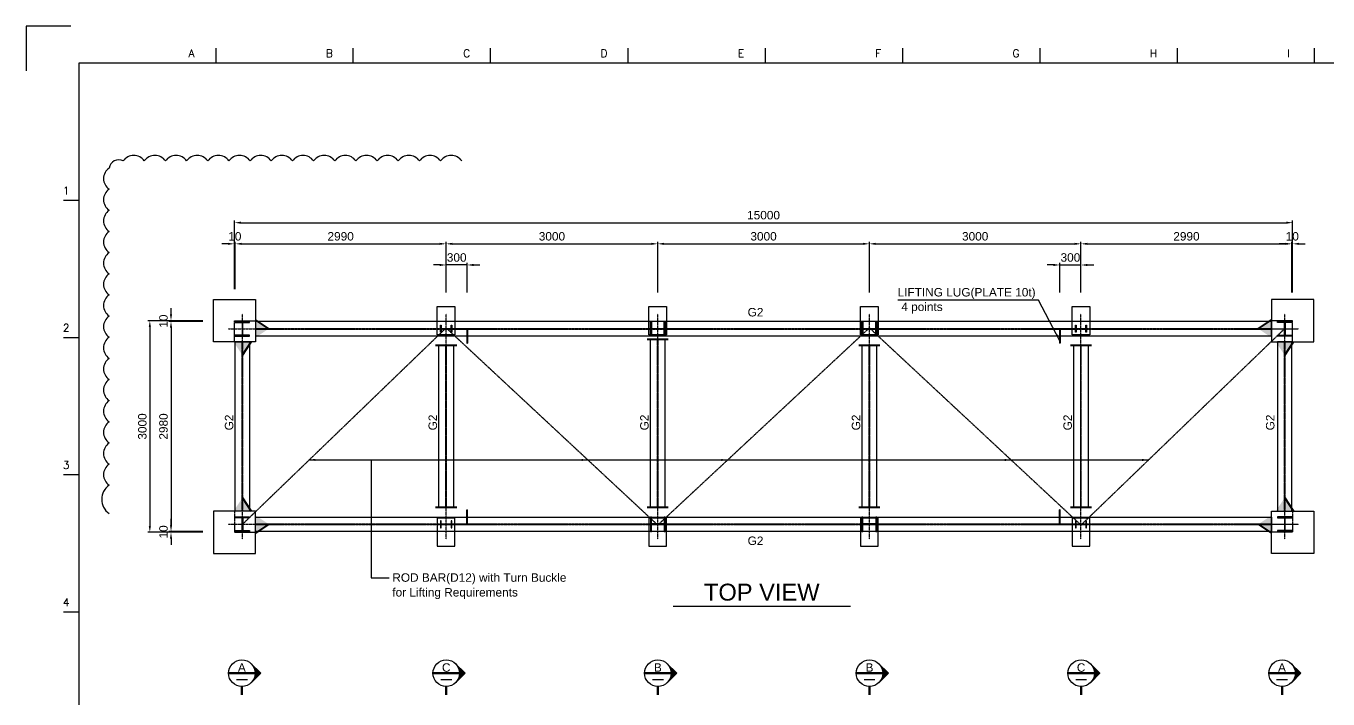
# Model space of a CAD drawing. Header units: millimetres. Extents: x 376548 to 485787, y -156716 to -17718.
# Drawn here: x 386840 to 405296, y -27265 to -17718 of the extents above; entities that cross this region are included whole.
import ezdxf
from ezdxf.enums import TextEntityAlignment as Align

# ---------------------------------------------------------------- set-up
doc = ezdxf.new("R2010")
doc.units = ezdxf.units.MM
doc.header["$LTSCALE"] = 2
for name, pattern in [('CENTER', [2, 1.25, -0.25, 0.25, -0.25]), ('CENTER2', [28.575, 19.05, -3.175, 3.175, -3.175]), ('HIDDEN', [0.375, 0.25, -0.125])]:
    doc.linetypes.add(name, pattern=pattern)
doc.layers.get('Defpoints').update_dxf_attribs({"color": 250})
for name, color, linetype in [('C_BLOCK', 7, 'Continuous'), ('C_CEN', 1, 'CENTER'), ('C_DIM', 7, 'Continuous'), ('C_GIRDER', 2, 'Continuous'), ('C_REV', 4, 'Continuous'), ('C_TEXT_01', 2, 'Continuous'), ('TAN-TIT', 30, 'Continuous'), ('TITLE', 7, 'Continuous')]:
    doc.layers.add(name, color=color, linetype=linetype)
doc.layers.add('C_STEEL', color=2, linetype='Continuous', lineweight=30)
doc.styles.add('Arial', font='arial.ttf')
doc.styles.add('COM', font='COMPLEX', dxfattribs={"height": 5})
doc.dimstyles.new('일반도면_0020', dxfattribs={"dimtxt": 80, "dimasz": 60, "dimexe": 20, "dimexo": 100, "dimgap": 30, "dimtad": 1, "dimdec": 0, "dimzin": 0, "dimdsep": 46, "dimtxsty": 'Arial', "dimcen": -100, "dimclrd": 7, "dimclre": 7, "dimclrt": 2, "dimadec": 8, "dimazin": 0, "dimtfac": 1, "dimtdec": 0, "dimtix": 1, "dimtmove": 2, "dimatfit": 3, "dimfxl": 1, "dimtolj": 1, "dimtzin": 0, "dimarcsym": 0})
doc.dimstyles.new('일반도면_0030', dxfattribs={"dimtxt": 120, "dimasz": 90, "dimexe": 30, "dimexo": 150, "dimgap": 45, "dimtad": 1, "dimdec": 0, "dimzin": 0, "dimdsep": 46, "dimtxsty": 'Arial', "dimcen": -150, "dimclrd": 7, "dimclre": 7, "dimclrt": 2, "dimadec": 8, "dimazin": 0, "dimtfac": 1, "dimtdec": 0, "dimtix": 1, "dimtmove": 2, "dimatfit": 3, "dimfxl": 1, "dimtolj": 1, "dimtzin": 0, "dimarcsym": 0})

# ---------------------------------------------------------------- blocks, each defined once
blk = doc.blocks.new('BORDER')
at = {"layer": 'TAN-TIT', "linetype": 'Continuous'}
for p, q in [((424, 16820), (0, 16820)), ((0, 16820), (0, 16396))]:
    blk.add_line(p, q, dxfattribs=at)
at = {"layer": 'TAN-TIT'}
for p, q in [((1796, 16468), (1796, 16612)), ((3093, 16468), (3093, 16612)), ((4391, 16468), (4391, 16612)), ((5689, 16468), (5689, 16612)), ((6987, 16468), (6987, 16612)), ((8285, 16468), (8285, 16612)), ((9583, 16468), (9583, 16612)), ((10881, 16468), (10881, 16612)), ((12178, 16468), (12178, 16612)), ((498, 16468), (498, 352)), ((23282, 16468), (498, 16468)), ((498, 15170), (353, 15170)), ((498, 13872), (353, 13872)), ((498, 12574), (353, 12574)), ((498, 11277), (353, 11277))]:
    blk.add_line(p, q, dxfattribs=at)
at = {"layer": 'TAN-TIT', "style": 'COM'}
for s, p in [('A', (1536, 16526)), ('B', (2834, 16526)), ('C', (4132, 16526)), ('D', (5430, 16526)), ('E', (6727, 16526)), ('F', (8025, 16526)), ('G', (9323, 16526)), ('H', (10621, 16526)), ('I', (11919, 16526))]:
    blk.add_text(s, height=72.1, dxfattribs=at).set_placement(p)
for s, p in [('1', (411, 15228)), ('2', (411, 13930)), ('3', (411, 12632)), ('4', (411, 11334))]:
    blk.add_text(s, height=72.1, dxfattribs=at).set_placement(p, align=Align.RIGHT)
blk = doc.blocks.new('*D346')
at = {"layer": 'C_DIM', "color": 7, "lineweight": -2, "transparency": 16777216}
for p, q in [((389795, -21449), (389795, -20478)), ((404795, -21499), (404795, -20478)), ((389885, -20508), (404705, -20508))]:
    blk.add_line(p, q, dxfattribs=at)
at = {"layer": 'C_DIM', "color": 7, "transparency": 16777216}
for points in [[(389885, -20493), (389885, -20523), (389795, -20508)], [(404705, -20493), (404705, -20523), (404795, -20508)]]:
    blk.add_solid(points, dxfattribs=at)
at = {"layer": 'Defpoints', "color": 0, "transparency": 16777216}
for p in [(404795, -20508), (389795, -21599), (404795, -21649)]:
    blk.add_point(p, dxfattribs=at)
at = {"layer": 'C_DIM', "color": 2, "transparency": 16777216, "insert": (397295, -20402), "char_height": 120, "attachment_point": 5, "style": 'Arial'}
blk.add_mtext('\\A1;15000', dxfattribs=at)
blk = doc.blocks.new('*D347')
at = {"layer": 'C_DIM', "color": 7, "lineweight": -2, "transparency": 16777216}
for p, q in [((389805, -21449), (389805, -20778)), ((389895, -20808), (392705, -20808)), ((392795, -21499), (392795, -20778))]:
    blk.add_line(p, q, dxfattribs=at)
at = {"layer": 'C_DIM', "color": 7, "transparency": 16777216}
for points in [[(389895, -20793), (389895, -20823), (389805, -20808)], [(392705, -20793), (392705, -20823), (392795, -20808)]]:
    blk.add_solid(points, dxfattribs=at)
at = {"layer": 'Defpoints', "color": 0, "transparency": 16777216}
for p in [(392795, -20808), (389805, -21599), (392795, -21649)]:
    blk.add_point(p, dxfattribs=at)
at = {"layer": 'C_DIM', "color": 2, "transparency": 16777216, "insert": (391300, -20702), "char_height": 120, "attachment_point": 5, "style": 'Arial'}
blk.add_mtext('\\A1;2990', dxfattribs=at)
blk = doc.blocks.new('*D348')
at = {"layer": 'C_DIM', "color": 7, "lineweight": -2, "transparency": 16777216}
for p, q in [((392795, -21499), (392795, -20778)), ((392885, -20808), (395705, -20808)), ((395795, -21499), (395795, -20778))]:
    blk.add_line(p, q, dxfattribs=at)
at = {"layer": 'C_DIM', "color": 7, "transparency": 16777216}
for points in [[(392885, -20793), (392885, -20823), (392795, -20808)], [(395705, -20793), (395705, -20823), (395795, -20808)]]:
    blk.add_solid(points, dxfattribs=at)
at = {"layer": 'Defpoints', "color": 0, "transparency": 16777216}
for p in [(395795, -20808), (392795, -21649), (395795, -21649)]:
    blk.add_point(p, dxfattribs=at)
at = {"layer": 'C_DIM', "color": 2, "transparency": 16777216, "insert": (394295, -20702), "char_height": 120, "attachment_point": 5, "style": 'Arial'}
blk.add_mtext('\\A1;3000', dxfattribs=at)
blk = doc.blocks.new('*D349')
at = {"layer": 'C_DIM', "color": 7, "lineweight": -2, "transparency": 16777216}
for p, q in [((395795, -21499), (395795, -20778)), ((395885, -20808), (398705, -20808)), ((398795, -21499), (398795, -20778))]:
    blk.add_line(p, q, dxfattribs=at)
at = {"layer": 'C_DIM', "color": 7, "transparency": 16777216}
for points in [[(395885, -20793), (395885, -20823), (395795, -20808)], [(398705, -20793), (398705, -20823), (398795, -20808)]]:
    blk.add_solid(points, dxfattribs=at)
at = {"layer": 'Defpoints', "color": 0, "transparency": 16777216}
for p in [(398795, -20808), (395795, -21649), (398795, -21649)]:
    blk.add_point(p, dxfattribs=at)
at = {"layer": 'C_DIM', "color": 2, "transparency": 16777216, "insert": (397295, -20702), "char_height": 120, "attachment_point": 5, "style": 'Arial'}
blk.add_mtext('\\A1;3000', dxfattribs=at)
blk = doc.blocks.new('*D350')
at = {"layer": 'C_DIM', "color": 7, "lineweight": -2, "transparency": 16777216}
for p, q in [((398795, -21499), (398795, -20778)), ((398885, -20808), (401705, -20808)), ((401795, -21499), (401795, -20778))]:
    blk.add_line(p, q, dxfattribs=at)
at = {"layer": 'C_DIM', "color": 7, "transparency": 16777216}
for points in [[(398885, -20793), (398885, -20823), (398795, -20808)], [(401705, -20793), (401705, -20823), (401795, -20808)]]:
    blk.add_solid(points, dxfattribs=at)
at = {"layer": 'Defpoints', "color": 0, "transparency": 16777216}
for p in [(401795, -20808), (398795, -21649), (401795, -21649)]:
    blk.add_point(p, dxfattribs=at)
at = {"layer": 'C_DIM', "color": 2, "transparency": 16777216, "insert": (400295, -20702), "char_height": 120, "attachment_point": 5, "style": 'Arial'}
blk.add_mtext('\\A1;3000', dxfattribs=at)
blk = doc.blocks.new('*D351')
at = {"layer": 'C_DIM', "color": 7, "lineweight": -2, "transparency": 16777216}
for p, q in [((401795, -21499), (401795, -20778)), ((401885, -20808), (404695, -20808)), ((404785, -21499), (404785, -20778))]:
    blk.add_line(p, q, dxfattribs=at)
at = {"layer": 'C_DIM', "color": 7, "transparency": 16777216}
for points in [[(401885, -20793), (401885, -20823), (401795, -20808)], [(404695, -20793), (404695, -20823), (404785, -20808)]]:
    blk.add_solid(points, dxfattribs=at)
at = {"layer": 'Defpoints', "color": 0, "transparency": 16777216}
for p in [(404785, -20808), (401795, -21649), (404785, -21649)]:
    blk.add_point(p, dxfattribs=at)
at = {"layer": 'C_DIM', "color": 2, "transparency": 16777216, "insert": (403290, -20702), "char_height": 120, "attachment_point": 5, "style": 'Arial'}
blk.add_mtext('\\A1;2990', dxfattribs=at)
blk = doc.blocks.new('*D352')
at = {"layer": 'C_DIM', "color": 7, "lineweight": -2, "transparency": 16777216}
for p, q in [((389705, -20808), (389615, -20808)), ((389795, -21349), (389795, -20778)), ((389795, -20808), (389805, -20808)), ((389805, -21449), (389805, -20778)), ((389895, -20808), (389985, -20808))]:
    blk.add_line(p, q, dxfattribs=at)
at = {"layer": 'C_DIM', "color": 7, "transparency": 16777216}
for points in [[(389705, -20793), (389705, -20823), (389795, -20808)], [(389895, -20793), (389895, -20823), (389805, -20808)]]:
    blk.add_solid(points, dxfattribs=at)
at = {"layer": 'Defpoints', "color": 0, "transparency": 16777216}
for p in [(389805, -20808), (389795, -21499), (389805, -21599)]:
    blk.add_point(p, dxfattribs=at)
at = {"layer": 'C_DIM', "color": 2, "transparency": 16777216, "insert": (389800, -20702), "char_height": 120, "attachment_point": 5, "style": 'Arial'}
blk.add_mtext('\\A1;10', dxfattribs=at)
blk = doc.blocks.new('*D353')
at = {"layer": 'C_DIM', "color": 7, "lineweight": -2, "transparency": 16777216}
for p, q in [((404695, -20808), (404605, -20808)), ((404785, -21499), (404785, -20778)), ((404795, -20808), (404785, -20808)), ((404795, -21349), (404795, -20778)), ((404885, -20808), (404975, -20808))]:
    blk.add_line(p, q, dxfattribs=at)
at = {"layer": 'C_DIM', "color": 7, "transparency": 16777216}
for points in [[(404695, -20793), (404695, -20823), (404785, -20808)], [(404885, -20793), (404885, -20823), (404795, -20808)]]:
    blk.add_solid(points, dxfattribs=at)
at = {"layer": 'Defpoints', "color": 0, "transparency": 16777216}
for p in [(404785, -20808), (404795, -21499), (404785, -21649)]:
    blk.add_point(p, dxfattribs=at)
at = {"layer": 'C_DIM', "color": 2, "transparency": 16777216, "insert": (404790, -20702), "char_height": 120, "attachment_point": 5, "style": 'Arial'}
blk.add_mtext('\\A1;10', dxfattribs=at)
blk = doc.blocks.new('*D354')
at = {"layer": 'C_DIM', "color": 7, "lineweight": -2, "transparency": 16777216}
for p, q in [((401405, -21108), (401315, -21108)), ((401495, -21499), (401495, -21078)), ((401495, -21108), (401795, -21108)), ((401795, -21499), (401795, -21078)), ((401885, -21108), (401975, -21108))]:
    blk.add_line(p, q, dxfattribs=at)
at = {"layer": 'C_DIM', "color": 7, "transparency": 16777216}
for points in [[(401405, -21093), (401405, -21123), (401495, -21108)], [(401885, -21093), (401885, -21123), (401795, -21108)]]:
    blk.add_solid(points, dxfattribs=at)
at = {"layer": 'Defpoints', "color": 0, "transparency": 16777216}
for p in [(401795, -21108), (401495, -21649), (401795, -21649)]:
    blk.add_point(p, dxfattribs=at)
at = {"layer": 'C_DIM', "color": 2, "transparency": 16777216, "insert": (401645, -21002), "char_height": 120, "attachment_point": 5, "style": 'Arial'}
blk.add_mtext('\\A1;300', dxfattribs=at)
blk = doc.blocks.new('*D355')
at = {"layer": 'C_DIM', "color": 7, "lineweight": -2, "transparency": 16777216}
for p, q in [((392705, -21108), (392615, -21108)), ((392795, -21499), (392795, -21078)), ((393095, -21108), (392795, -21108)), ((393095, -21499), (393095, -21078)), ((393185, -21108), (393275, -21108))]:
    blk.add_line(p, q, dxfattribs=at)
at = {"layer": 'C_DIM', "color": 7, "transparency": 16777216}
for points in [[(392705, -21093), (392705, -21123), (392795, -21108)], [(393185, -21093), (393185, -21123), (393095, -21108)]]:
    blk.add_solid(points, dxfattribs=at)
at = {"layer": 'Defpoints', "color": 0, "transparency": 16777216}
for p in [(392795, -21108), (392795, -21649), (393095, -21649)]:
    blk.add_point(p, dxfattribs=at)
at = {"layer": 'C_DIM', "color": 2, "transparency": 16777216, "insert": (392945, -21002), "char_height": 120, "attachment_point": 5, "style": 'Arial'}
blk.add_mtext('\\A1;300', dxfattribs=at)
blk = doc.blocks.new('*D195')
at = {"layer": 'C_DIM', "color": 7, "lineweight": -2, "transparency": 16777216}
for p, q in [((389345, -21899), (388565, -21899)), ((388595, -21989), (388595, -24809)), ((389345, -24899), (388565, -24899))]:
    blk.add_line(p, q, dxfattribs=at)
at = {"layer": 'C_DIM', "color": 7, "transparency": 16777216}
for points in [[(388580, -21989), (388610, -21989), (388595, -21899)], [(388580, -24809), (388610, -24809), (388595, -24899)]]:
    blk.add_solid(points, dxfattribs=at)
at = {"layer": 'Defpoints', "color": 0, "transparency": 16777216}
for p in [(389495, -21899), (388595, -24899), (389495, -24899)]:
    blk.add_point(p, dxfattribs=at)
at = {"layer": 'C_DIM', "color": 2, "transparency": 16777216, "insert": (388489, -23399), "char_height": 120, "attachment_point": 5, "rotation": 90, "style": 'Arial'}
blk.add_mtext('\\A1;3000', dxfattribs=at)
blk = doc.blocks.new('*D196')
at = {"layer": 'C_DIM', "color": 7, "lineweight": -2, "transparency": 16777216}
for p, q in [((388895, -21809), (388895, -21719)), ((389345, -21899), (388865, -21899)), ((389345, -21909), (388865, -21909)), ((388895, -21899), (388895, -21909)), ((388895, -21999), (388895, -22089))]:
    blk.add_line(p, q, dxfattribs=at)
at = {"layer": 'C_DIM', "color": 7, "transparency": 16777216}
for points in [[(388880, -21809), (388910, -21809), (388895, -21899)], [(388880, -21999), (388910, -21999), (388895, -21909)]]:
    blk.add_solid(points, dxfattribs=at)
at = {"layer": 'Defpoints', "color": 0, "transparency": 16777216}
for p in [(388895, -21909), (389495, -21899), (389495, -21909)]:
    blk.add_point(p, dxfattribs=at)
at = {"layer": 'C_DIM', "color": 2, "transparency": 16777216, "insert": (388789, -21904), "char_height": 120, "attachment_point": 5, "rotation": 90, "style": 'Arial'}
blk.add_mtext('\\A1;10', dxfattribs=at)
blk = doc.blocks.new('*D197')
at = {"layer": 'C_DIM', "color": 7, "lineweight": -2, "transparency": 16777216}
for p, q in [((389345, -21909), (388865, -21909)), ((388895, -21999), (388895, -24799)), ((389345, -24889), (388865, -24889))]:
    blk.add_line(p, q, dxfattribs=at)
at = {"layer": 'C_DIM', "color": 7, "transparency": 16777216}
for points in [[(388880, -21999), (388910, -21999), (388895, -21909)], [(388880, -24799), (388910, -24799), (388895, -24889)]]:
    blk.add_solid(points, dxfattribs=at)
at = {"layer": 'Defpoints', "color": 0, "transparency": 16777216}
for p in [(389495, -21909), (388895, -24889), (389495, -24889)]:
    blk.add_point(p, dxfattribs=at)
at = {"layer": 'C_DIM', "color": 2, "transparency": 16777216, "insert": (388789, -23399), "char_height": 120, "attachment_point": 5, "rotation": 90, "style": 'Arial'}
blk.add_mtext('\\A1;2980', dxfattribs=at)
blk = doc.blocks.new('*D198')
at = {"layer": 'C_DIM', "color": 7, "lineweight": -2, "transparency": 16777216}
for p, q in [((388895, -24799), (388895, -24709)), ((389345, -24889), (388865, -24889)), ((389345, -24899), (388865, -24899)), ((388895, -24899), (388895, -24889)), ((388895, -24989), (388895, -25079))]:
    blk.add_line(p, q, dxfattribs=at)
at = {"layer": 'C_DIM', "color": 7, "transparency": 16777216}
for points in [[(388880, -24799), (388910, -24799), (388895, -24889)], [(388880, -24989), (388910, -24989), (388895, -24899)]]:
    blk.add_solid(points, dxfattribs=at)
at = {"layer": 'Defpoints', "color": 0, "transparency": 16777216}
for p in [(388895, -24889), (389495, -24889), (389495, -24899)]:
    blk.add_point(p, dxfattribs=at)
at = {"layer": 'C_DIM', "color": 2, "transparency": 16777216, "insert": (388789, -24894), "char_height": 120, "attachment_point": 5, "rotation": 90, "style": 'Arial'}
blk.add_mtext('\\A1;10', dxfattribs=at)

msp = doc.modelspace()

# ---------------------------------------------------------------- linework, layer by layer
at = {"layer": 'C_BLOCK', "color": 1, "linetype": 'Continuous', "lineweight": 0}
for p, q in [((390166.7, -26898.8), (390027, -26759.4)), ((393064.2, -26898.8), (392924.5, -26759.4)), ((396064.2, -26898.8), (395924.5, -26759.4)), ((399064.2, -26898.8), (398924.5, -26759.4)), ((402064.2, -26898.8), (401924.5, -26759.4)), ((404911.7, -26898.8), (404772, -26759.4)), ((390166.7, -26898.8), (390032.1, -27033.4)), ((390048.3, -27015.3), (390165.8, -26897.8)), ((390060.1, -26998.5), (390163.3, -26895.3)), ((390075.4, -26968.2), (390155.8, -26887.8)), ((390083.5, -26855.1), (390103.3, -26835.3)), ((390084.4, -26859.2), (390105.8, -26837.8)), ((390085.3, -26863.4), (390108.3, -26840.3)), ((390086, -26867.6), (390110.8, -26842.8)), ((390086.7, -26871.9), (390113.3, -26845.3)), ((390087.3, -26876.3), (390115.8, -26847.8)), ((390087.8, -26880.8), (390118.3, -26850.3)), ((390088.2, -26885.5), (390120.8, -26852.8)), ((390088.4, -26890.2), (390123.3, -26855.3)), ((390088.6, -26895), (390125.8, -26857.8)), ((390088.6, -26900), (390128.3, -26860.3)), ((393064.2, -26898.8), (392929.6, -27033.4)), ((392945.8, -27015.3), (393063.3, -26897.8)), ((392957.6, -26998.5), (393060.8, -26895.3)), ((392972.9, -26968.2), (393053.3, -26887.8)), ((392981, -26855.1), (393000.8, -26835.3)), ((392981.9, -26859.2), (393003.3, -26837.8)), ((392982.8, -26863.4), (393005.8, -26840.3)), ((392983.5, -26867.6), (393008.3, -26842.8)), ((392984.2, -26871.9), (393010.8, -26845.3)), ((392984.8, -26876.3), (393013.3, -26847.8)), ((392985.3, -26880.8), (393015.8, -26850.3)), ((392985.7, -26885.5), (393018.3, -26852.8)), ((392985.9, -26890.2), (393020.8, -26855.3)), ((392986.1, -26895), (393023.3, -26857.8)), ((392986.1, -26900), (393025.8, -26860.3)), ((396064.2, -26898.8), (395929.6, -27033.4)), ((395945.8, -27015.3), (396063.3, -26897.8)), ((395957.6, -26998.5), (396060.8, -26895.3)), ((395972.9, -26968.2), (396053.3, -26887.8)), ((395981, -26855.1), (396000.8, -26835.3)), ((395981.9, -26859.2), (396003.3, -26837.8)), ((395982.8, -26863.4), (396005.8, -26840.3)), ((395983.5, -26867.6), (396008.3, -26842.8)), ((395984.2, -26871.9), (396010.8, -26845.3)), ((395984.8, -26876.3), (396013.3, -26847.8)), ((395985.3, -26880.8), (396015.8, -26850.3)), ((395985.7, -26885.5), (396018.3, -26852.8)), ((395985.9, -26890.2), (396020.8, -26855.3)), ((395986.1, -26895), (396023.3, -26857.8)), ((395986.1, -26900), (396025.8, -26860.3)), ((399064.2, -26898.8), (398929.6, -27033.4)), ((398945.8, -27015.3), (399063.3, -26897.8)), ((398957.6, -26998.5), (399060.8, -26895.3)), ((398972.9, -26968.2), (399053.3, -26887.8)), ((398981, -26855.1), (399000.8, -26835.3)), ((398981.9, -26859.2), (399003.3, -26837.8)), ((398982.8, -26863.4), (399005.8, -26840.3)), ((398983.5, -26867.6), (399008.3, -26842.8)), ((398984.2, -26871.9), (399010.8, -26845.3)), ((398984.8, -26876.3), (399013.3, -26847.8)), ((398985.3, -26880.8), (399015.8, -26850.3)), ((398985.7, -26885.5), (399018.3, -26852.8)), ((398985.9, -26890.2), (399020.8, -26855.3)), ((398986.1, -26895), (399023.3, -26857.8)), ((398986.1, -26900), (399025.8, -26860.3)), ((402064.2, -26898.8), (401929.6, -27033.4)), ((401945.8, -27015.3), (402063.3, -26897.8)), ((401957.6, -26998.5), (402060.8, -26895.3)), ((401972.9, -26968.2), (402053.3, -26887.8)), ((401981, -26855.1), (402000.8, -26835.3)), ((401981.9, -26859.2), (402003.3, -26837.8)), ((401982.8, -26863.4), (402005.8, -26840.3)), ((401983.5, -26867.6), (402008.3, -26842.8)), ((401984.2, -26871.9), (402010.8, -26845.3)), ((401984.8, -26876.3), (402013.3, -26847.8)), ((401985.3, -26880.8), (402015.8, -26850.3)), ((401985.7, -26885.5), (402018.3, -26852.8)), ((401985.9, -26890.2), (402020.8, -26855.3)), ((401986.1, -26895), (402023.3, -26857.8)), ((401986.1, -26900), (402025.8, -26860.3)), ((404911.7, -26898.8), (404777.1, -27033.4)), ((404793.3, -27015.3), (404910.8, -26897.8)), ((404805.1, -26998.5), (404908.3, -26895.3)), ((404820.4, -26968.2), (404900.8, -26887.8)), ((404828.5, -26855.1), (404848.3, -26835.3)), ((404829.4, -26859.2), (404850.8, -26837.8)), ((404830.3, -26863.4), (404853.3, -26840.3)), ((404831, -26867.6), (404855.8, -26842.8)), ((404831.7, -26871.9), (404858.3, -26845.3)), ((404832.3, -26876.3), (404860.8, -26847.8)), ((404832.8, -26880.8), (404863.3, -26850.3)), ((404833.2, -26885.5), (404865.8, -26852.8)), ((404833.4, -26890.2), (404868.3, -26855.3)), ((404833.6, -26895), (404870.8, -26857.8)), ((404833.6, -26900), (404873.3, -26860.3))]:
    msp.add_line(p, q, dxfattribs=at)
at = {"layer": 'C_BLOCK', "color": 3, "linetype": 'Continuous', "lineweight": 53}
for p, q in [((390088.6, -26898.8), (389711.5, -26898.8)), ((392986.1, -26898.8), (392609, -26898.8)), ((395986.1, -26898.8), (395609, -26898.8)), ((398986.1, -26898.8), (398609, -26898.8)), ((401986.1, -26898.8), (401609, -26898.8)), ((404833.6, -26898.8), (404456.5, -26898.8))]:
    msp.add_line(p, q, dxfattribs=at)
at = {"layer": 'C_BLOCK', "color": 1, "linetype": 'Continuous', "lineweight": 70}
for p, q in [((390088.6, -26898.8), (389711.5, -26898.8)), ((392986.1, -26898.8), (392609, -26898.8)), ((395986.1, -26898.8), (395609, -26898.8)), ((398986.1, -26898.8), (398609, -26898.8)), ((401986.1, -26898.8), (401609, -26898.8)), ((404833.6, -26898.8), (404456.5, -26898.8))]:
    msp.add_line(p, q, dxfattribs=at)
at = {"layer": 'C_BLOCK', "color": 1, "linetype": 'Continuous', "lineweight": 13}
for p, q in [((390033.3, -26765.3), (390033.3, -26765.3)), ((390035.7, -26767.9), (390035.8, -26767.8)), ((390038.2, -26770.4), (390038.3, -26770.3)), ((390040.6, -26773.1), (390040.8, -26772.8)), ((390042.9, -26775.7), (390043.3, -26775.3)), ((390045.2, -26778.4), (390045.8, -26777.8)), ((390047.4, -26781.2), (390048.3, -26780.3)), ((390049.6, -26784), (390050.8, -26782.8)), ((390051.8, -26786.8), (390053.3, -26785.3)), ((390053.9, -26789.7), (390055.8, -26787.8)), ((390055.9, -26792.7), (390058.3, -26790.3)), ((390057.9, -26795.7), (390060.8, -26792.8)), ((390059.9, -26798.7), (390063.3, -26795.3)), ((390061.8, -26801.8), (390065.8, -26797.8)), ((390063.6, -26805), (390068.3, -26800.3)), ((390065.4, -26808.2), (390070.8, -26802.8)), ((390066.9, -26986.7), (390160.8, -26892.8)), ((390067.2, -26811.4), (390073.3, -26805.3)), ((390068.8, -26814.8), (390075.8, -26807.8)), ((390070.5, -26818.1), (390078.3, -26810.3)), ((390071.7, -26977), (390158.3, -26890.3)), ((390072.1, -26821.5), (390080.8, -26812.8)), ((390073.6, -26825), (390083.3, -26815.3)), ((390075, -26828.6), (390085.8, -26817.8)), ((390076.5, -26832.1), (390088.3, -26820.3)), ((390077.8, -26835.8), (390090.8, -26822.8)), ((390078.3, -26960.3), (390153.3, -26885.3)), ((390079.1, -26839.5), (390093.3, -26825.3)), ((390080.3, -26843.3), (390095.8, -26827.8)), ((390080.7, -26952.9), (390150.8, -26882.8)), ((390081.4, -26847.2), (390098.3, -26830.3)), ((390082.5, -26851.1), (390100.8, -26832.8)), ((390082.7, -26946), (390148.3, -26880.3)), ((390084.2, -26939.4), (390145.8, -26877.8)), ((390085.5, -26933.1), (390143.3, -26875.3)), ((390086.5, -26927.1), (390140.8, -26872.8)), ((390087.3, -26921.4), (390138.3, -26870.3)), ((390087.9, -26915.8), (390135.8, -26867.8)), ((390088.3, -26910.3), (390133.3, -26865.3)), ((390088.5, -26905.1), (390130.8, -26862.8)), ((392930.8, -26765.3), (392930.8, -26765.3)), ((392933.2, -26767.9), (392933.3, -26767.8)), ((392935.7, -26770.4), (392935.8, -26770.3)), ((392938.1, -26773.1), (392938.3, -26772.8)), ((392940.4, -26775.7), (392940.8, -26775.3)), ((392942.7, -26778.4), (392943.3, -26777.8)), ((392944.9, -26781.2), (392945.8, -26780.3)), ((392947.1, -26784), (392948.3, -26782.8)), ((392949.3, -26786.8), (392950.8, -26785.3)), ((392951.4, -26789.7), (392953.3, -26787.8)), ((392953.4, -26792.7), (392955.8, -26790.3)), ((392955.4, -26795.7), (392958.3, -26792.8)), ((392957.4, -26798.7), (392960.8, -26795.3)), ((392959.3, -26801.8), (392963.3, -26797.8)), ((392961.1, -26805), (392965.8, -26800.3)), ((392962.9, -26808.2), (392968.3, -26802.8)), ((392964.4, -26986.7), (393058.3, -26892.8)), ((392964.7, -26811.4), (392970.8, -26805.3)), ((392966.3, -26814.8), (392973.3, -26807.8)), ((392968, -26818.1), (392975.8, -26810.3)), ((392969.2, -26977), (393055.8, -26890.3)), ((392969.6, -26821.5), (392978.3, -26812.8)), ((392971.1, -26825), (392980.8, -26815.3)), ((392972.5, -26828.6), (392983.3, -26817.8)), ((392974, -26832.1), (392985.8, -26820.3)), ((392975.3, -26835.8), (392988.3, -26822.8)), ((392975.8, -26960.3), (393050.8, -26885.3)), ((392976.6, -26839.5), (392990.8, -26825.3)), ((392977.8, -26843.3), (392993.3, -26827.8)), ((392978.2, -26952.9), (393048.3, -26882.8)), ((392978.9, -26847.2), (392995.8, -26830.3)), ((392980, -26851.1), (392998.3, -26832.8)), ((392980.2, -26946), (393045.8, -26880.3)), ((392981.7, -26939.4), (393043.3, -26877.8)), ((392983, -26933.1), (393040.8, -26875.3)), ((392984, -26927.1), (393038.3, -26872.8)), ((392984.8, -26921.4), (393035.8, -26870.3)), ((392985.4, -26915.8), (393033.3, -26867.8)), ((392985.8, -26910.3), (393030.8, -26865.3)), ((392986, -26905.1), (393028.3, -26862.8)), ((395930.8, -26765.3), (395930.8, -26765.3)), ((395933.2, -26767.9), (395933.3, -26767.8)), ((395935.7, -26770.4), (395935.8, -26770.3)), ((395938.1, -26773.1), (395938.3, -26772.8)), ((395940.4, -26775.7), (395940.8, -26775.3)), ((395942.7, -26778.4), (395943.3, -26777.8)), ((395944.9, -26781.2), (395945.8, -26780.3)), ((395947.1, -26784), (395948.3, -26782.8)), ((395949.3, -26786.8), (395950.8, -26785.3)), ((395951.4, -26789.7), (395953.3, -26787.8)), ((395953.4, -26792.7), (395955.8, -26790.3)), ((395955.4, -26795.7), (395958.3, -26792.8)), ((395957.4, -26798.7), (395960.8, -26795.3)), ((395959.3, -26801.8), (395963.3, -26797.8)), ((395961.1, -26805), (395965.8, -26800.3)), ((395962.9, -26808.2), (395968.3, -26802.8)), ((395964.4, -26986.7), (396058.3, -26892.8)), ((395964.7, -26811.4), (395970.8, -26805.3)), ((395966.3, -26814.8), (395973.3, -26807.8)), ((395968, -26818.1), (395975.8, -26810.3)), ((395969.2, -26977), (396055.8, -26890.3)), ((395969.6, -26821.5), (395978.3, -26812.8)), ((395971.1, -26825), (395980.8, -26815.3)), ((395972.5, -26828.6), (395983.3, -26817.8)), ((395974, -26832.1), (395985.8, -26820.3)), ((395975.3, -26835.8), (395988.3, -26822.8)), ((395975.8, -26960.3), (396050.8, -26885.3)), ((395976.6, -26839.5), (395990.8, -26825.3)), ((395977.8, -26843.3), (395993.3, -26827.8)), ((395978.2, -26952.9), (396048.3, -26882.8)), ((395978.9, -26847.2), (395995.8, -26830.3)), ((395980, -26851.1), (395998.3, -26832.8)), ((395980.2, -26946), (396045.8, -26880.3)), ((395981.7, -26939.4), (396043.3, -26877.8)), ((395983, -26933.1), (396040.8, -26875.3)), ((395984, -26927.1), (396038.3, -26872.8)), ((395984.8, -26921.4), (396035.8, -26870.3)), ((395985.4, -26915.8), (396033.3, -26867.8)), ((395985.8, -26910.3), (396030.8, -26865.3)), ((395986, -26905.1), (396028.3, -26862.8)), ((398930.8, -26765.3), (398930.8, -26765.3)), ((398933.2, -26767.9), (398933.3, -26767.8)), ((398935.7, -26770.4), (398935.8, -26770.3)), ((398938.1, -26773.1), (398938.3, -26772.8)), ((398940.4, -26775.7), (398940.8, -26775.3)), ((398942.7, -26778.4), (398943.3, -26777.8)), ((398944.9, -26781.2), (398945.8, -26780.3)), ((398947.1, -26784), (398948.3, -26782.8)), ((398949.3, -26786.8), (398950.8, -26785.3)), ((398951.4, -26789.7), (398953.3, -26787.8)), ((398953.4, -26792.7), (398955.8, -26790.3)), ((398955.4, -26795.7), (398958.3, -26792.8)), ((398957.4, -26798.7), (398960.8, -26795.3)), ((398959.3, -26801.8), (398963.3, -26797.8)), ((398961.1, -26805), (398965.8, -26800.3)), ((398962.9, -26808.2), (398968.3, -26802.8)), ((398964.4, -26986.7), (399058.3, -26892.8)), ((398964.7, -26811.4), (398970.8, -26805.3)), ((398966.3, -26814.8), (398973.3, -26807.8)), ((398968, -26818.1), (398975.8, -26810.3)), ((398969.2, -26977), (399055.8, -26890.3)), ((398969.6, -26821.5), (398978.3, -26812.8)), ((398971.1, -26825), (398980.8, -26815.3)), ((398972.5, -26828.6), (398983.3, -26817.8)), ((398974, -26832.1), (398985.8, -26820.3)), ((398975.3, -26835.8), (398988.3, -26822.8)), ((398975.8, -26960.3), (399050.8, -26885.3)), ((398976.6, -26839.5), (398990.8, -26825.3)), ((398977.8, -26843.3), (398993.3, -26827.8)), ((398978.2, -26952.9), (399048.3, -26882.8)), ((398978.9, -26847.2), (398995.8, -26830.3)), ((398980, -26851.1), (398998.3, -26832.8)), ((398980.2, -26946), (399045.8, -26880.3)), ((398981.7, -26939.4), (399043.3, -26877.8)), ((398983, -26933.1), (399040.8, -26875.3)), ((398984, -26927.1), (399038.3, -26872.8)), ((398984.8, -26921.4), (399035.8, -26870.3)), ((398985.4, -26915.8), (399033.3, -26867.8)), ((398985.8, -26910.3), (399030.8, -26865.3)), ((398986, -26905.1), (399028.3, -26862.8)), ((401930.8, -26765.3), (401930.8, -26765.3)), ((401933.2, -26767.9), (401933.3, -26767.8)), ((401935.7, -26770.4), (401935.8, -26770.3)), ((401938.1, -26773.1), (401938.3, -26772.8)), ((401940.4, -26775.7), (401940.8, -26775.3)), ((401942.7, -26778.4), (401943.3, -26777.8)), ((401944.9, -26781.2), (401945.8, -26780.3)), ((401947.1, -26784), (401948.3, -26782.8)), ((401949.3, -26786.8), (401950.8, -26785.3)), ((401951.4, -26789.7), (401953.3, -26787.8)), ((401953.4, -26792.7), (401955.8, -26790.3)), ((401955.4, -26795.7), (401958.3, -26792.8)), ((401957.4, -26798.7), (401960.8, -26795.3)), ((401959.3, -26801.8), (401963.3, -26797.8)), ((401961.1, -26805), (401965.8, -26800.3)), ((401962.9, -26808.2), (401968.3, -26802.8)), ((401964.4, -26986.7), (402058.3, -26892.8)), ((401964.7, -26811.4), (401970.8, -26805.3)), ((401966.3, -26814.8), (401973.3, -26807.8)), ((401968, -26818.1), (401975.8, -26810.3)), ((401969.2, -26977), (402055.8, -26890.3)), ((401969.6, -26821.5), (401978.3, -26812.8)), ((401971.1, -26825), (401980.8, -26815.3)), ((401972.5, -26828.6), (401983.3, -26817.8)), ((401974, -26832.1), (401985.8, -26820.3)), ((401975.3, -26835.8), (401988.3, -26822.8)), ((401975.8, -26960.3), (402050.8, -26885.3)), ((401976.6, -26839.5), (401990.8, -26825.3)), ((401977.8, -26843.3), (401993.3, -26827.8)), ((401978.2, -26952.9), (402048.3, -26882.8)), ((401978.9, -26847.2), (401995.8, -26830.3)), ((401980, -26851.1), (401998.3, -26832.8)), ((401980.2, -26946), (402045.8, -26880.3)), ((401981.7, -26939.4), (402043.3, -26877.8)), ((401983, -26933.1), (402040.8, -26875.3)), ((401984, -26927.1), (402038.3, -26872.8)), ((401984.8, -26921.4), (402035.8, -26870.3)), ((401985.4, -26915.8), (402033.3, -26867.8)), ((401985.8, -26910.3), (402030.8, -26865.3)), ((401986, -26905.1), (402028.3, -26862.8)), ((404778.3, -26765.3), (404778.3, -26765.3)), ((404780.7, -26767.9), (404780.8, -26767.8)), ((404783.2, -26770.4), (404783.3, -26770.3)), ((404785.6, -26773.1), (404785.8, -26772.8)), ((404787.9, -26775.7), (404788.3, -26775.3)), ((404790.2, -26778.4), (404790.8, -26777.8)), ((404792.4, -26781.2), (404793.3, -26780.3)), ((404794.6, -26784), (404795.8, -26782.8)), ((404796.8, -26786.8), (404798.3, -26785.3)), ((404798.9, -26789.7), (404800.8, -26787.8)), ((404800.9, -26792.7), (404803.3, -26790.3)), ((404802.9, -26795.7), (404805.8, -26792.8)), ((404804.9, -26798.7), (404808.3, -26795.3)), ((404806.8, -26801.8), (404810.8, -26797.8)), ((404808.6, -26805), (404813.3, -26800.3)), ((404810.4, -26808.2), (404815.8, -26802.8)), ((404811.9, -26986.7), (404905.8, -26892.8)), ((404812.2, -26811.4), (404818.3, -26805.3)), ((404813.8, -26814.8), (404820.8, -26807.8)), ((404815.5, -26818.1), (404823.3, -26810.3)), ((404816.7, -26977), (404903.3, -26890.3)), ((404817.1, -26821.5), (404825.8, -26812.8)), ((404818.6, -26825), (404828.3, -26815.3)), ((404820, -26828.6), (404830.8, -26817.8)), ((404821.5, -26832.1), (404833.3, -26820.3)), ((404822.8, -26835.8), (404835.8, -26822.8)), ((404823.3, -26960.3), (404898.3, -26885.3)), ((404824.1, -26839.5), (404838.3, -26825.3)), ((404825.3, -26843.3), (404840.8, -26827.8)), ((404825.7, -26952.9), (404895.8, -26882.8)), ((404826.4, -26847.2), (404843.3, -26830.3)), ((404827.5, -26851.1), (404845.8, -26832.8)), ((404827.7, -26946), (404893.3, -26880.3)), ((404829.2, -26939.4), (404890.8, -26877.8)), ((404830.5, -26933.1), (404888.3, -26875.3)), ((404831.5, -26927.1), (404885.8, -26872.8)), ((404832.3, -26921.4), (404883.3, -26870.3)), ((404832.9, -26915.8), (404880.8, -26867.8)), ((404833.3, -26910.3), (404878.3, -26865.3)), ((404833.5, -26905.1), (404875.8, -26862.8))]:
    msp.add_line(p, q, dxfattribs=at)
at = {"layer": 'C_BLOCK', "color": 2, "linetype": 'Continuous', "lineweight": 30}
for p, q in [((389977.2, -26993.1), (389822.9, -26993.1)), ((392874.7, -26993.1), (392720.4, -26993.1)), ((395874.7, -26993.1), (395720.4, -26993.1)), ((398874.7, -26993.1), (398720.4, -26993.1)), ((401874.7, -26993.1), (401720.4, -26993.1)), ((404722.2, -26993.1), (404567.9, -26993.1))]:
    msp.add_line(p, q, dxfattribs=at)
at = {"layer": 'C_BLOCK', "color": 3, "linetype": 'Continuous', "lineweight": 70}
for p, q in [((389900.1, -27207.2), (389900.1, -27087.4)), ((392797.6, -27207.2), (392797.6, -27087.4)), ((395797.6, -27207.2), (395797.6, -27087.4)), ((398797.6, -27207.2), (398797.6, -27087.4)), ((401797.6, -27207.2), (401797.6, -27087.4)), ((404645.1, -27207.2), (404645.1, -27087.4))]:
    msp.add_line(p, q, dxfattribs=at)
at = {"layer": 'C_BLOCK', "color": 2, "linetype": 'Continuous', "lineweight": 30}
for centre in [(389900.1, -26898.8), (392797.6, -26898.8), (395797.6, -26898.8), (398797.6, -26898.8), (401797.6, -26898.8), (404645.1, -26898.8)]:
    msp.add_circle(centre, 188.6, dxfattribs=at)
at = {"layer": 'C_CEN'}
for p, q in [((389907.6, -24999.1), (389907.6, -21799.1)), ((392795.1, -24999.1), (392795.1, -21799.1)), ((395795.1, -24999.1), (395795.1, -21799.1)), ((398795.1, -24999.1), (398795.1, -21799.1)), ((401795.1, -24999.1), (401795.1, -21799.1)), ((404682.6, -24999.1), (404682.6, -21799.1)), ((389705.1, -22011.6), (404885.1, -22011.6)), ((389705.1, -24786.6), (404885.1, -24786.6))]:
    msp.add_line(p, q, dxfattribs=at)
at = {"layer": 'C_DIM'}
for points in [[(394714.6, -23889.1), (394804.6, -23874.1), (394714.6, -23859.1)], [(396695.7, -23889.1), (396785.7, -23874.1), (396695.7, -23859.1)], [(400714.6, -23889.1), (400804.6, -23874.1), (400714.6, -23859.1)], [(402662.1, -23889.1), (402752.1, -23874.1), (402662.1, -23859.1)]]:
    msp.add_solid(points, dxfattribs=at)
at = {"layer": 'C_GIRDER', "linetype": 'CENTER2', "ltscale": 0.2}
for p, q in [((389907.6, -24787), (392795.1, -22000.6)), ((395795.1, -24797.6), (392795.1, -22000.6)), ((395795.1, -24797.6), (398795.1, -22000.6)), ((401795.1, -24797.6), (398795.1, -22000.6)), ((401795.1, -24797.6), (404682.6, -22011.2))]:
    msp.add_line(p, q, dxfattribs=at)
at = {"layer": 'C_GIRDER', "linetype": 'HIDDEN'}
for p, q in [((390095.1, -22007), (404495.1, -22007)), ((390095.1, -22016.2), (404495.1, -22016.2)), ((389903.1, -24599.1), (389903.1, -22199.1)), ((389912.2, -24599.1), (389912.2, -22199.1)), ((392790.6, -24546.1), (392790.6, -22252.1)), ((392799.7, -24546.1), (392799.7, -22252.1)), ((395790.6, -24546.1), (395790.6, -22164.1)), ((395799.7, -24546.1), (395799.7, -22164.1)), ((398790.6, -24546.1), (398790.6, -22252.1)), ((398799.7, -24546.1), (398799.7, -22252.1)), ((401790.6, -24546.1), (401790.6, -22252.1)), ((401799.7, -24546.1), (401799.7, -22252.1)), ((404678.1, -24599.1), (404678.1, -22199.1)), ((404687.2, -24599.1), (404687.2, -22199.1)), ((390095.1, -24782), (404495.1, -24782)), ((390095.1, -24791.2), (404495.1, -24791.2))]:
    msp.add_line(p, q, dxfattribs=at)
at = {"layer": 'C_GIRDER'}
for p, q in [((393090.1, -22016.2), (393090.1, -22216.2)), ((393100.1, -22016.2), (393100.1, -22216.2)), ((401490.1, -22016.2), (401490.1, -22216.2)), ((401500.1, -22016.2), (401500.1, -22216.2)), ((393090.1, -22175.4), (393100.1, -22175.4)), ((393090.1, -22216.2), (393100.1, -22216.2)), ((401500.1, -22175.4), (401490.1, -22175.4)), ((401500.1, -22216.2), (401490.1, -22216.2)), ((393090.1, -24782), (393090.1, -24582)), ((393090.1, -24582), (393100.1, -24582)), ((393090.1, -24622.8), (393100.1, -24622.8)), ((393100.1, -24782), (393100.1, -24582)), ((401490.1, -24782), (401490.1, -24582)), ((401500.1, -24582), (401490.1, -24582)), ((401500.1, -24622.8), (401490.1, -24622.8)), ((401500.1, -24782), (401500.1, -24582))]:
    msp.add_line(p, q, dxfattribs=at)
for points in [[(389495.1, -21599.1), (390095.1, -21599.1), (390095.1, -22199.1), (389495.1, -22199.1)], [(392670.1, -21699.1), (392920.1, -21699.1), (392920.1, -22099.1), (392670.1, -22099.1)], [(395670.1, -21699.1), (395920.1, -21699.1), (395920.1, -22099.1), (395670.1, -22099.1)], [(398670.1, -21699.1), (398920.1, -21699.1), (398920.1, -22099.1), (398670.1, -22099.1)], [(401670.1, -21699.1), (401920.1, -21699.1), (401920.1, -22099.1), (401670.1, -22099.1)], [(405095.1, -21599.1), (404495.1, -21599.1), (404495.1, -22199.1), (405095.1, -22199.1)], [(390095.1, -22114.1), (404495.1, -22114.1), (404495.1, -21909.1), (390095.1, -21909.1)], [(390010.1, -24599.1), (389805.1, -24599.1), (389805.1, -22199.1), (390010.1, -22199.1)], [(392897.6, -24546.1), (392692.6, -24546.1), (392692.6, -22252.1), (392897.6, -22252.1)], [(395897.6, -24546.1), (395692.6, -24546.1), (395692.6, -22164.1), (395897.6, -22164.1)], [(398897.6, -24546.1), (398692.6, -24546.1), (398692.6, -22252.1), (398897.6, -22252.1)], [(401897.6, -24546.1), (401692.6, -24546.1), (401692.6, -22252.1), (401897.6, -22252.1)], [(404580.1, -24599.1), (404785.1, -24599.1), (404785.1, -22199.1), (404580.1, -22199.1)], [(389495.1, -25199.1), (390095.1, -25199.1), (390095.1, -24599.1), (389495.1, -24599.1)], [(390095.1, -24684.1), (404495.1, -24684.1), (404495.1, -24889.1), (390095.1, -24889.1)], [(392670.1, -25099.1), (392920.1, -25099.1), (392920.1, -24699.1), (392670.1, -24699.1)], [(395670.1, -25099.1), (395920.1, -25099.1), (395920.1, -24699.1), (395670.1, -24699.1)], [(398670.1, -25099.1), (398920.1, -25099.1), (398920.1, -24699.1), (398670.1, -24699.1)], [(401670.1, -25099.1), (401920.1, -25099.1), (401920.1, -24699.1), (401670.1, -24699.1)], [(405095.1, -25199.1), (404495.1, -25199.1), (404495.1, -24599.1), (405095.1, -24599.1)]]:
    msp.add_lwpolyline(points, close=True, dxfattribs=at)
at = {"layer": 'C_GIRDER', "color": 1, "linetype": 'HIDDEN'}
for points in [[(389795.1, -21899.1), (390095.1, -21899.1), (390095.1, -22199.1), (389795.1, -22199.1)], [(404795.1, -21899.1), (404495.1, -21899.1), (404495.1, -22199.1), (404795.1, -22199.1)], [(389795.1, -24899.1), (390095.1, -24899.1), (390095.1, -24599.1), (389795.1, -24599.1)], [(404795.1, -24899.1), (404495.1, -24899.1), (404495.1, -24599.1), (404795.1, -24599.1)]]:
    msp.add_lwpolyline(points, close=True, dxfattribs=at)
at = {"layer": 'C_GIRDER', "color": 1}
for points in [[(390010.1, -21909.1), (389805.1, -21909.1), (389805.1, -21923.3), (389903.1, -21923.3), (389903.1, -22104.9), (389805.1, -22104.9), (389805.1, -22119.1), (390010.1, -22119.1), (390010.1, -22104.9), (389912.2, -22104.9), (389912.2, -21923.3), (390010.1, -21923.3)], [(392715.1, -21960.1), (392725.4, -21960.1), (392725.4, -22007.8), (392864.8, -22007.8), (392864.8, -21960.1), (392875.1, -21960.1), (392875.1, -22062.1), (392864.8, -22062.1), (392864.8, -22014.4), (392725.4, -22014.4), (392725.4, -22062.1), (392715.1, -22062.1)], [(395690.1, -22114.1), (395690.1, -21909.1), (395704.3, -21909.1), (395704.3, -22007), (395885.9, -22007), (395885.9, -21909.1), (395900.1, -21909.1), (395900.1, -22114.1), (395885.9, -22114.1), (395885.9, -22016.2), (395704.3, -22016.2), (395704.3, -22114.1)], [(398690.1, -22114.1), (398690.1, -21909.1), (398704.3, -21909.1), (398704.3, -22007), (398885.9, -22007), (398885.9, -21909.1), (398900.1, -21909.1), (398900.1, -22114.1), (398885.9, -22114.1), (398885.9, -22016.2), (398704.3, -22016.2), (398704.3, -22114.1)], [(401715.1, -21960.1), (401725.4, -21960.1), (401725.4, -22007.8), (401864.8, -22007.8), (401864.8, -21960.1), (401875.1, -21960.1), (401875.1, -22062.1), (401864.8, -22062.1), (401864.8, -22014.4), (401725.4, -22014.4), (401725.4, -22062.1), (401715.1, -22062.1)], [(404580.1, -21909.1), (404785.1, -21909.1), (404785.1, -21923.3), (404687.2, -21923.3), (404687.2, -22104.9), (404785.1, -22104.9), (404785.1, -22119.1), (404580.1, -22119.1), (404580.1, -22104.9), (404678.1, -22104.9), (404678.1, -21923.3), (404580.1, -21923.3)], [(390010.1, -24889.1), (389805.1, -24889.1), (389805.1, -24874.9), (389903.1, -24874.9), (389903.1, -24693.3), (389805.1, -24693.3), (389805.1, -24679.1), (390010.1, -24679.1), (390010.1, -24693.3), (389912.2, -24693.3), (389912.2, -24874.9), (390010.1, -24874.9)], [(395690.1, -24684.1), (395690.1, -24889.1), (395704.3, -24889.1), (395704.3, -24791.2), (395885.9, -24791.2), (395885.9, -24889.1), (395900.1, -24889.1), (395900.1, -24684.1), (395885.9, -24684.1), (395885.9, -24782), (395704.3, -24782), (395704.3, -24684.1)], [(398690.1, -24684.1), (398690.1, -24889.1), (398704.3, -24889.1), (398704.3, -24791.2), (398885.9, -24791.2), (398885.9, -24889.1), (398900.1, -24889.1), (398900.1, -24684.1), (398885.9, -24684.1), (398885.9, -24782), (398704.3, -24782), (398704.3, -24684.1)], [(404580.1, -24889.1), (404785.1, -24889.1), (404785.1, -24874.9), (404687.2, -24874.9), (404687.2, -24693.3), (404785.1, -24693.3), (404785.1, -24679.1), (404580.1, -24679.1), (404580.1, -24693.3), (404678.1, -24693.3), (404678.1, -24874.9), (404580.1, -24874.9)], [(392715.1, -24838.1), (392725.4, -24838.1), (392725.4, -24790.4), (392864.8, -24790.4), (392864.8, -24838.1), (392875.1, -24838.1), (392875.1, -24736.1), (392864.8, -24736.1), (392864.8, -24783.8), (392725.4, -24783.8), (392725.4, -24736.1), (392715.1, -24736.1)], [(401715.1, -24838.1), (401725.4, -24838.1), (401725.4, -24790.4), (401864.8, -24790.4), (401864.8, -24838.1), (401875.1, -24838.1), (401875.1, -24736.1), (401864.8, -24736.1), (401864.8, -24783.8), (401725.4, -24783.8), (401725.4, -24736.1), (401715.1, -24736.1)]]:
    msp.add_lwpolyline(points, close=True, dxfattribs=at)
at = {"layer": 'C_REV'}
msp.add_lwpolyline([(393016.9, -19632.7, 0.5205671), (392716.9, -19632.7, 0.5205671), (392416.9, -19632.7, 0.5205671), (392116.9, -19632.7, 0.5205671), (391816.9, -19632.7, 0.5205671), (391516.9, -19632.7, 0.5205671), (391216.9, -19632.7, 0.5205671), (390916.9, -19632.7, 0.5205671), (390616.9, -19632.7, 0.5205671), (390316.9, -19632.7, 0.5205671), (390016.9, -19632.7, 0.5205671), (389716.9, -19632.7, 0.5205671), (389416.9, -19632.7, 0.5205671), (389116.9, -19632.7, 0.5205671), (388816.9, -19632.7, 0.5205671), (388516.9, -19632.7, 0.5205671), (388216.9, -19632.7, 0.5205671), (388016.9, -19732.7, 0.5205671), (388016.9, -20032.7, 0.5205671), (388016.9, -20332.7, 0.5205671), (388016.9, -20632.7, 0.5205671), (388016.9, -20932.7, 0.5205671), (388016.9, -21232.7, 0.5205671), (388016.9, -21532.7, 0.5205671), (388016.9, -21832.7, 0.5205671), (388016.9, -22132.7, 0.5205671), (388016.9, -22432.7, 0.5205671), (388016.9, -22732.7, 0.5205671), (388016.9, -23032.7, 0.5205671), (388016.9, -23332.7, 0.5205671), (388016.9, -23632.7, 0.5205671), (388016.9, -23932.7, 0.5205671), (388016.9, -24232.7, 0.5205671), (388016.9, -24632.7, 0.5205671)], format="xyb", dxfattribs=at)
at = {"layer": 'C_STEEL', "color": 6, "lineweight": 40}
for p, q in [((390282.6, -22011.6), (390095.1, -21886.6)), ((404307.6, -22011.6), (404495.1, -21886.6)), ((389907.6, -22386.6), (390032.6, -22199.1)), ((392945.1, -22252.1), (392645.1, -22252.1)), ((395945.1, -22164.1), (395645.1, -22164.1)), ((398945.1, -22252.1), (398645.1, -22252.1)), ((401945.1, -22252.1), (401645.1, -22252.1)), ((404682.6, -22386.6), (404807.6, -22199.1)), ((389907.6, -24411.6), (390032.6, -24599.1)), ((392945.1, -24546.1), (392645.1, -24546.1)), ((395945.1, -24546.1), (395645.1, -24546.1)), ((398945.1, -24546.1), (398645.1, -24546.1)), ((401945.1, -24546.1), (401645.1, -24546.1)), ((404682.6, -24411.6), (404807.6, -24599.1)), ((390282.6, -24786.6), (390095.1, -24911.6)), ((404307.6, -24786.6), (404495.1, -24911.6))]:
    msp.add_line(p, q, dxfattribs=at)
for points in [[(390095.1, -22136.6), (390095.1, -21886.6), (390282.6, -22011.6)], [(404495.1, -22136.6), (404495.1, -21886.6), (404307.6, -22011.6)], [(389782.6, -22199.1), (390032.6, -22199.1), (389907.6, -22386.6)], [(404557.6, -22199.1), (404807.6, -22199.1), (404682.6, -22386.6)], [(389782.6, -24599.1), (390032.6, -24599.1), (389907.6, -24411.6)], [(404557.6, -24599.1), (404807.6, -24599.1), (404682.6, -24411.6)], [(390095.1, -24661.6), (390095.1, -24911.6), (390282.6, -24786.6)], [(404495.1, -24661.6), (404495.1, -24911.6), (404307.6, -24786.6)]]:
    msp.add_solid(points, dxfattribs=at)
at = {"layer": 'TITLE', "color": 1, "linetype": 'Continuous'}
msp.add_line((396012.4, -25949.1), (398526.9, -25949.1), dxfattribs=at)

# ---------------------------------------------------------------- block references
at = {"xscale": 1.5, "yscale": 1.5, "zscale": 1.5}
msp.add_blockref('BORDER', (386840, -42948.2), dxfattribs=at)

# ---------------------------------------------------------------- texts
at = {"layer": 'C_BLOCK', "color": 2, "linetype": 'Continuous', "lineweight": 30, "style": 'Arial'}
for s, p in [('A', (389899.3, -26818.4)), ('C', (392796.8, -26818.4)), ('B', (395796.8, -26818.4)), ('B', (398796.8, -26818.4)), ('C', (401796.8, -26818.4)), ('A', (404644.3, -26818.4))]:
    msp.add_text(s, height=120, dxfattribs=at).set_placement(p, align=Align.MIDDLE_CENTER)
at = {"layer": 'C_TEXT_01', "style": 'Arial'}
for s, p in [('LIFTING LUG(PLATE 10t)', (399195.6, -21554.7)), ('G2', (397069.3, -21837.9)), ('4 points', (399247.7, -21761.5)), ('G2', (397069.3, -25080.3)), ('ROD BAR(D12) with Turn Buckle', (392032.4, -25601.8)), ('for Lifting Requirements', (392032.4, -25811.3))]:
    msp.add_text(s, height=120, dxfattribs=at).set_placement(p)
for p in [(389718.5, -23342.4), (392606, -23342.4), (395606, -23342.4), (398606, -23342.4), (401606, -23342.4), (404477.2, -23342.4)]:
    msp.add_text('G2', height=120, rotation=90, dxfattribs=at).set_placement(p, align=Align.MIDDLE_CENTER)
at = {"layer": 'TITLE', "color": 3, "ltscale": 10, "style": 'Arial'}
msp.add_text('TOP VIEW', height=240, dxfattribs=at).set_placement((397269.7, -25869.1), align=Align.CENTER)

# ---------------------------------------------------------------- dimensions: what is measured, and where the dimension line sits
at = {"layer": 'C_DIM'}
for base, p1, p2, picture, middle in [((404795.1, -20508.4), (389795.1, -21599.1), (404795.1, -21649.1), '*D346', (397295.1, -20402.1)), ((389805.1, -20808.4), (389795.1, -21499.1), (389805.1, -21599.1), '*D352', (389800.1, -20702.1)), ((392795.1, -20808.4), (389805.1, -21599.1), (392795.1, -21649.1), '*D347', (391300.1, -20702.1)), ((395795.1, -20808.4), (392795.1, -21649.1), (395795.1, -21649.1), '*D348', (394295.1, -20702.1)), ((398795.1, -20808.4), (395795.1, -21649.1), (398795.1, -21649.1), '*D349', (397295.1, -20702.1)), ((401795.1, -20808.4), (398795.1, -21649.1), (401795.1, -21649.1), '*D350', (400295.1, -20702.1)), ((404785.1, -20808.4), (401795.1, -21649.1), (404785.1, -21649.1), '*D351', (403290.1, -20702.1)), ((401795.1, -21108.4), (401495.1, -21649.1), (401795.1, -21649.1), '*D354', (401645.1, -21002.1))]:
    dim = msp.add_linear_dim(base=base, p1=p1, p2=p2, dimstyle='일반도면_0030', dxfattribs=at)
    dim.commit()
    dim.dimension.update_dxf_attribs({"geometry": picture, "text_midpoint": middle})
for base, p1, p2, picture, middle in [((404785.1, -20808.4), (404795.1, -21499.1), (404785.1, -21649.1), '*D353', (404790.1, -20702.1)), ((392795.1, -21108.4), (393095.1, -21649.1), (392795.1, -21649.1), '*D355', (392945.1, -21002.1))]:
    dim = msp.add_linear_dim(base=base, p1=p1, p2=p2, angle=180, dimstyle='일반도면_0030', dxfattribs=at)
    dim.commit()
    dim.dimension.update_dxf_attribs({"geometry": picture, "text_midpoint": middle})
for p1, p2, distance, picture, middle in [((389495.1, -21899.1), (389495.1, -21909.1), -600, '*D196', (388788.9, -21904.1)), ((389495.1, -24899.1), (389495.1, -24889.1), 600, '*D198', (388788.9, -24894.1))]:
    dim = msp.add_aligned_dim(p1=p1, p2=p2, distance=distance, dimstyle='일반도면_0030', override={"dimgap": 45}, dxfattribs=at)
    dim.commit()
    dim.dimension.update_dxf_attribs({"geometry": picture, "text_midpoint": middle})
for p1, p2, distance, picture, middle in [((389495.1, -21899.1), (389495.1, -24899.1), -900, '*D195', (388488.8, -23399.1)), ((389495.1, -21909.1), (389495.1, -24889.1), -600, '*D197', (388788.9, -23399.1))]:
    dim = msp.add_aligned_dim(p1=p1, p2=p2, distance=distance, dimstyle='일반도면_0030', dxfattribs=at)
    dim.commit()
    dim.dimension.update_dxf_attribs({"geometry": picture, "text_midpoint": middle})

# ---------------------------------------------------------------- leaders
for points in [[(401494.8, -22182.2), (401194, -21608.9), (399197.2, -21608.9)], [(390849.1, -23872.7), (392591.3, -23874.1), (402752.1, -23874.1)]]:
    msp.add_leader(points, dimstyle='일반도면_0020', override={"dimasz": 90}, dxfattribs=at)
at = {"layer": 'C_DIM', "has_arrowhead": 0}
msp.add_leader([(391734.2, -23874.1), (391733.4, -25545.7), (391988.7, -25545.7)], dimstyle='일반도면_0020', override={"dimasz": 90}, dxfattribs=at)

doc.saveas('drawing.dxf')
